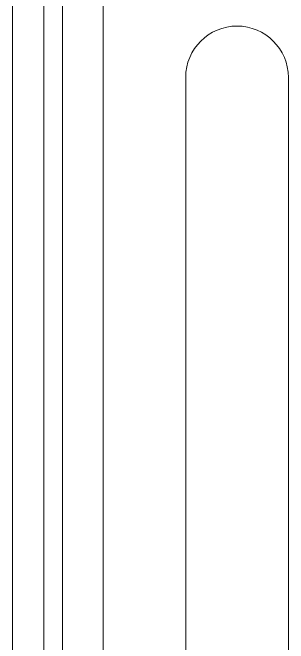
# Model space of a CAD drawing. Extents: x -382 to 1420, y -377 to 265.
# Drawn here: x -123.139 to -121.986, y 16.657 to 19.298 of the extents above; entities that cross this region are included whole.
import ezdxf

# ---------------------------------------------------------------- set-up
doc = ezdxf.new("R2010")
doc.units = 0
doc.header["$MEASUREMENT"] = 0
doc.layers.add('AV-Detl-Obje-Brkt', color=202, linetype='CONTINUOUS')

msp = doc.modelspace()

# ---------------------------------------------------------------- linework, layer by layer
at = {"layer": 'AV-Detl-Obje-Brkt', "linetype": 'Continuous', "lineweight": 15}
for p, q in [((-122.9304, 29.9477), (-122.9304, 9.33556)), ((-122.76069, 29.9477), (-122.76069, 9.33556)), ((-123.13914, 29.79155), (-123.13914, 9.49172)), ((-123.00847, 29.79155), (-123.00847, 9.49172)), ((-122.41534, 14.72344), (-122.41534, 19.02686)), ((-121.98586, 19.02686), (-121.98586, 14.72344))]:
    msp.add_line(p, q, dxfattribs=at)
msp.add_arc((-122.2006, 19.02686), 0.21474, 0, 180, dxfattribs=at)

doc.saveas('drawing.dxf')
